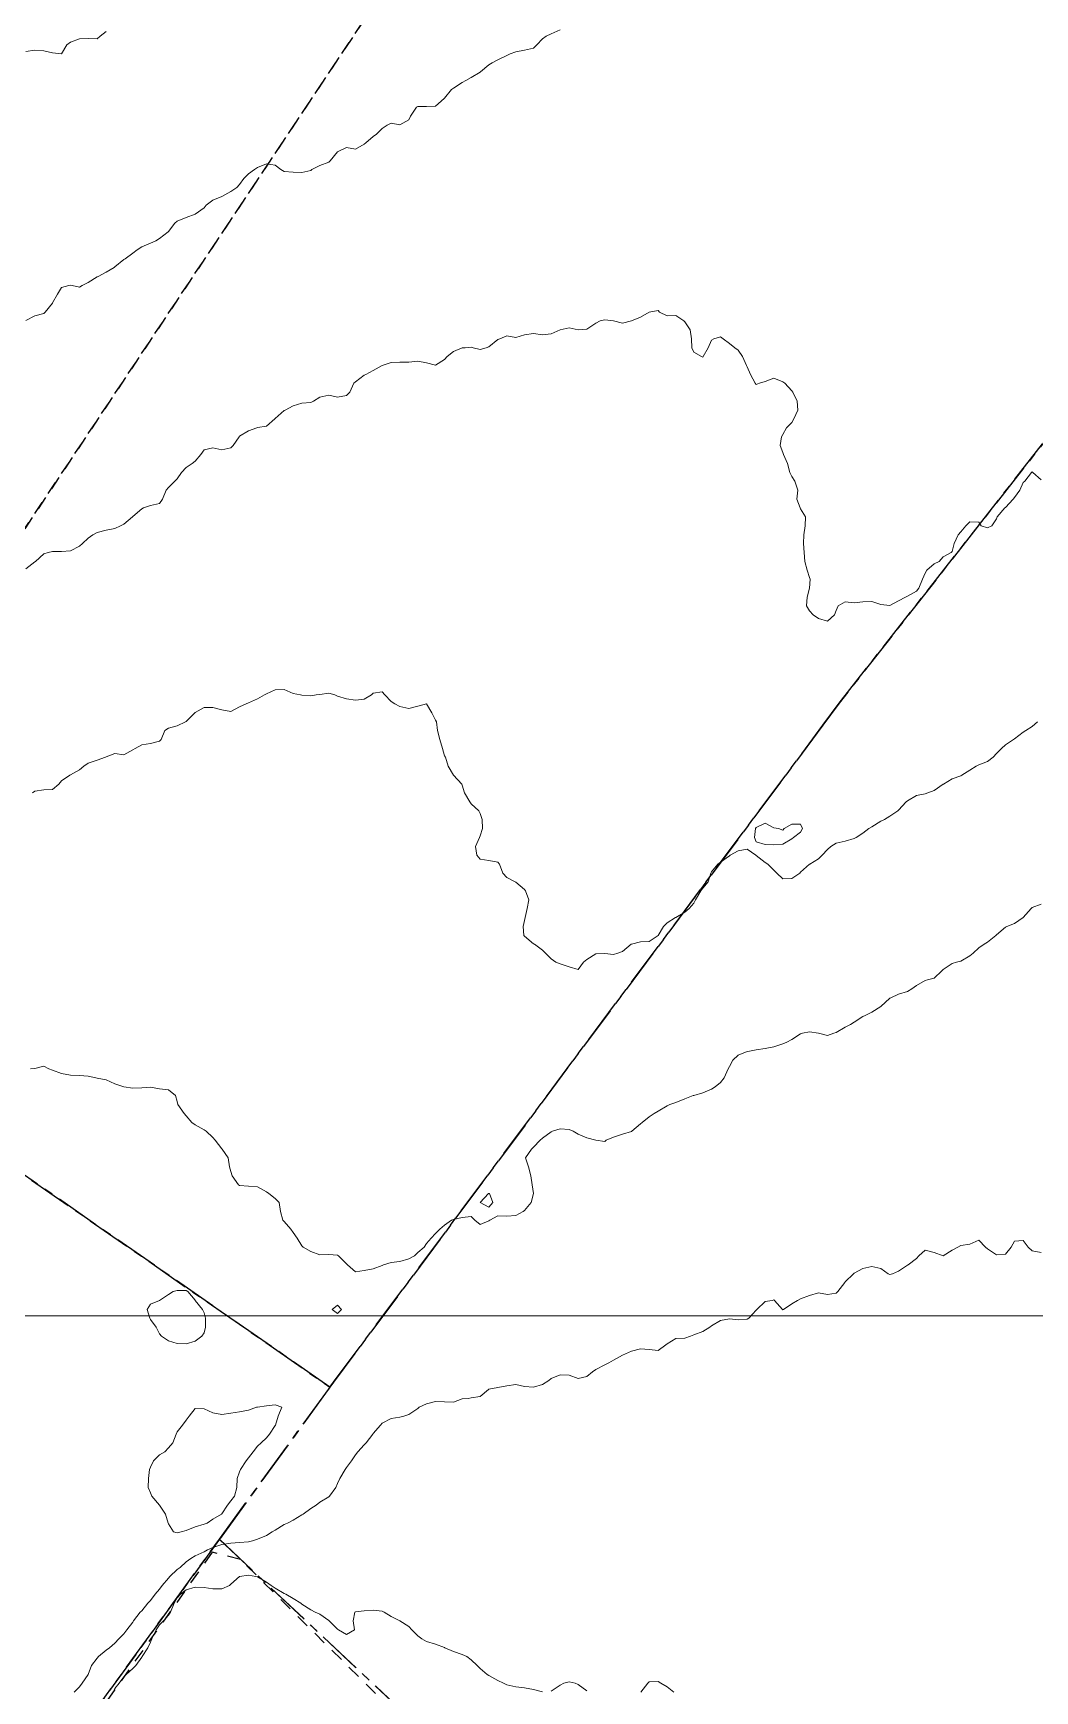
# Model space of a CAD drawing. Header units: centimetres. Extents: x 0 to 642158, y -847 to 649707.
# Drawn here: x 615999.7 to 616055.9, y 620066.3 to 620159.4 of the extents above; entities that cross this region are included whole.
import ezdxf

# ---------------------------------------------------------------- set-up
doc = ezdxf.new("R2010")
doc.units = ezdxf.units.CM
doc.header["$MEASUREMENT"] = 0
doc.linetypes.add('CENTERX2', pattern=[4, 2.5, -0.5, 0.5, -0.5])
doc.linetypes.add('JIS_02_0.7', pattern=[1.35, 0.75, -0.6])
for name, color, linetype, lineweight in [('MEV_grille', 254, 'Continuous', 9), ('WAL_parcellaire agricole', 7, 'JIS_02_0.7', 25), ('WAL_topographie 0.5', 253, 'Continuous', 20)]:
    doc.layers.add(name, color=color, linetype=linetype, lineweight=lineweight)
doc.layers.add('SPW_parcellaire cadastral', color=7, linetype='CENTERX2', lineweight=25, true_color=0xff0542)

# ---------------------------------------------------------------- blocks, each defined once
blk = doc.blocks.new('*U114')
at = {"layer": 'MEV_grille', "transparency": 33554687}
blk.add_lwpolyline([(-1338.461, 0), (1338.461, 0)], dxfattribs=at)
blk = doc.blocks.new('*U115')
at = {"layer": 'MEV_grille', "color": 0, "linetype": 'ByBlock', "lineweight": -2, "transparency": 16777216}
blk.add_blockref('*U114', (0, -2300), dxfattribs=at)

msp = doc.modelspace()

# ---------------------------------------------------------------- linework, layer by layer
at = {"layer": 'SPW_parcellaire cadastral'}
for points in [[(615953.145, 620127.255), (616031.659, 620248.331), (616113.067, 620206.183), (616073.592, 620158.112), (616067.603, 620150.735), (616044.916, 620121.783), (616044.003, 620120.557), (616016.529, 620083.663), (616016.323, 620083.38), (615956.854, 620124.661), (615953.145, 620127.255)], [(616010.112, 620074.836), (616016.323, 620083.38), (616016.529, 620083.663), (616044.003, 620120.557), (616044.916, 620121.783), (616067.603, 620150.735), (616069.563, 620148.726), (616119.958, 620096.902), (616054.78, 620033.074), (616053.787, 620033.999), (616052.116, 620035.505), (616050.378, 620037.088), (616046.943, 620040.218), (616010.112, 620074.836)], [(616010.112, 620074.836), (616000.203, 620061.184), (615998.294, 620058.897), (615988.664, 620043.038), (615985.801, 620038.308), (615984.7, 620036.49), (615982.973, 620033.799), (615982.295, 620032.687), (615961.524, 619998.675), (615960.7, 619997.341), (615954.546, 619987.448), (615943.193, 619994.775), (615954.326, 620014.289), (615935.763, 620024.967), (615965.691, 620075.456), (615946.888, 620088.993), (615952.659, 620109.059), (615956.854, 620124.661), (616016.323, 620083.38), (616010.112, 620074.836)], [(616010.112, 620074.836), (616046.943, 620040.218), (616033.245, 620026.437), (616032.092, 620027.61), (616017.498, 620042.737), (616016.35, 620043.994), (616004.913, 620056.203), (616000.203, 620061.184), (616010.112, 620074.836)]]:
    msp.add_lwpolyline(points, dxfattribs=at)
at = {"layer": 'WAL_parcellaire agricole'}
for points in [[(616150.914, 620359.078), (615936.082, 620036.976), (615932.582, 620039.176), (615940.259, 620051.484), (615927.245, 620096.578), (615917.1, 620116.655)], [(616150.914, 620359.078), (616183.111, 620336.635), (616208.947, 620308.639), (616155.622, 620243.466), (616217.862, 620182.708), (616203.663, 620173.206), (616184.165, 620157.904), (616167.867, 620143.102), (616128.472, 620104.198), (616097.776, 620073.395), (616056.231, 620032.04), (616023.654, 620063.139), (616022.713, 620062.374), (616011.3, 620073.696), (616009.712, 620074.108), (615999.979, 620060.383), (615981.482, 620034.031), (615960.98, 620049.529), (615951.282, 620035.378), (615946.22, 620026.579), (615935.605, 620032.368), (615936.082, 620036.976), (616150.914, 620359.078)]]:
    msp.add_lwpolyline(points, dxfattribs=at)
at = {"layer": 'WAL_topographie 0.5'}
for points in [[(615999.25, 620143.285), (615999.75, 620143.531), (616000.25, 620143.67), (616000.337, 620143.75), (616000.737, 620144.25), (616000.75, 620144.274), (616001.02, 620144.75), (616001.25, 620145.136), (616001.667, 620145.25), (616001.75, 620145.262), (616001.85, 620145.25), (616002.25, 620145.145), (616002.404, 620145.25), (616002.75, 620145.411), (616003.25, 620145.727), (616003.303, 620145.75), (616003.75, 620145.986), (616004.202, 620146.25), (616004.25, 620146.29), (616004.75, 620146.702), (616004.813, 620146.75), (616005.25, 620147.059), (616005.5, 620147.25), (616005.75, 620147.408), (616006.25, 620147.619), (616006.539, 620147.75), (616006.75, 620147.875), (616007.23, 620148.25), (616007.25, 620148.275), (616007.615, 620148.75), (616007.75, 620148.856), (616008.25, 620149.059), (616008.75, 620149.25), (616008.75, 620149.25), (616009.25, 620149.596), (616009.379, 620149.75), (616009.75, 620150.038), (616010.25, 620150.25), (616010.25, 620150.25), (616010.75, 620150.523), (616011.083, 620150.75), (616011.25, 620150.913), (616011.489, 620151.25), (616011.75, 620151.511), (616012.08, 620151.75), (616012.25, 620151.875), (616012.75, 620152.076), (616013.25, 620152), (616013.559, 620151.75), (616013.75, 620151.639), (616014.25, 620151.607), (616014.75, 620151.59), (616015.25, 620151.7), (616015.312, 620151.75), (616015.75, 620151.984), (616016.25, 620152.169), (616016.341, 620152.25), (616016.75, 620152.75), (616016.75, 620152.75), (616017.25, 620153), (616017.75, 620152.893), (616018.25, 620153.173), (616018.333, 620153.25), (616018.75, 620153.607), (616018.941, 620153.75), (616019.25, 620154.059), (616019.536, 620154.25), (616019.75, 620154.365), (616020.25, 620154.274), (616020.75, 620154.542), (616020.85, 620154.75), (616021.182, 620155.25), (616021.25, 620155.302), (616021.75, 620155.304), (616022.25, 620155.306), (616022.73, 620155.75), (616022.75, 620155.771), (616023.146, 620156.25), (616023.25, 620156.327), (616023.75, 620156.65), (616023.945, 620156.75), (616024.25, 620156.922), (616024.75, 620157.229), (616024.775, 620157.25), (616025.25, 620157.63), (616025.438, 620157.75), (616025.75, 620157.911), (616026.25, 620158.15), (616026.442, 620158.25), (616026.75, 620158.358), (616027.25, 620158.457), (616027.75, 620158.577), (616027.93, 620158.75), (616028.25, 620159.098), (616028.469, 620159.25), (616028.75, 620159.379), (616029.25, 620159.598)], [(615999.25, 620158.386), (615999.75, 620158.462), (616000.25, 620158.417), (616000.75, 620158.317), (616001.25, 620158.25), (616001.541, 620158.75), (616001.75, 620158.906), (616002.25, 620159.098), (616002.75, 620159.105), (616003.25, 620159.102), (616003.424, 620159.25), (616003.75, 620159.509)], [(615999.25, 620129.324), (615999.75, 620129.718), (615999.786, 620129.75), (616000.25, 620130.183), (616000.5, 620130.25), (616000.75, 620130.3), (616001.25, 620130.311), (616001.75, 620130.35), (616002.25, 620130.615), (616002.423, 620130.75), (616002.75, 620131.056), (616003, 620131.25), (616003.25, 620131.378), (616003.75, 620131.511), (616004.25, 620131.596), (616004.566, 620131.75), (616004.75, 620131.84), (616005.235, 620132.25), (616005.25, 620132.266), (616005.75, 620132.711), (616005.857, 620132.75), (616006.25, 620132.895), (616006.75, 620133.01), (616006.917, 620133.25), (616007.129, 620133.75), (616007.25, 620133.904), (616007.61, 620134.25), (616007.75, 620134.39), (616007.993, 620134.75), (616008.25, 620135.014), (616008.577, 620135.25), (616008.75, 620135.382), (616009.071, 620135.75), (616009.25, 620136.019), (616009.75, 620136.125), (616010.25, 620136.013), (616010.75, 620136.136), (616010.888, 620136.25), (616011.222, 620136.75), (616011.25, 620136.781), (616011.75, 620137.088), (616012.208, 620137.25), (616012.25, 620137.267), (616012.75, 620137.341), (616013.224, 620137.75), (616013.25, 620137.769), (616013.75, 620138.223), (616013.803, 620138.25), (616014.25, 620138.48), (616014.75, 620138.629), (616015.25, 620138.681), (616015.393, 620138.75), (616015.75, 620138.977), (616016.25, 620139.083), (616016.75, 620138.964), (616017.25, 620139.071), (616017.429, 620139.25), (616017.664, 620139.75), (616017.75, 620139.843), (616018.25, 620140.207), (616018.329, 620140.25), (616018.75, 620140.466), (616019.25, 620140.75), (616019.25, 620140.75), (616019.75, 620140.917), (616020.25, 620140.945), (616020.75, 620140.94), (616021.25, 620141), (616021.75, 620140.906), (616022.25, 620140.764), (616022.75, 620141.083), (616022.905, 620141.25), (616023.25, 620141.536), (616023.75, 620141.736), (616023.917, 620141.75), (616024.25, 620141.78), (616024.361, 620141.75), (616024.75, 620141.658), (616025.101, 620141.75), (616025.25, 620141.797), (616025.75, 620142.206), (616025.861, 620142.25), (616026.25, 620142.409), (616026.75, 620142.317), (616027.25, 620142.477), (616027.75, 620142.555), (616028.25, 620142.474), (616028.75, 620142.533), (616029.25, 620142.75), (616029.25, 620142.75), (616029.75, 620142.859), (616030.25, 620142.75), (616030.75, 620142.792), (616031.25, 620143.136), (616031.501, 620143.25), (616031.75, 620143.323), (616032.25, 620143.25), (616032.25, 620143.25), (616032.75, 620143.119), (616033.25, 620143.25), (616033.25, 620143.25), (616033.75, 620143.459), (616034.25, 620143.75), (616034.25, 620143.75), (616034.75, 620143.833), (616034.821, 620143.75), (616035.25, 620143.536), (616035.75, 620143.55), (616036.2, 620143.25), (616036.25, 620143.208), (616036.539, 620142.75), (616036.618, 620142.25), (616036.65, 620141.75), (616036.75, 620141.5), (616037.179, 620141.25), (616037.25, 620141.228), (616037.279, 620141.25), (616037.562, 620141.75), (616037.75, 620142.179), (616037.875, 620142.25), (616038.25, 620142.365), (616038.4, 620142.25), (616038.75, 620141.981), (616039.05, 620141.75), (616039.25, 620141.617), (616039.479, 620141.25), (616039.704, 620140.75), (616039.75, 620140.683), (616039.936, 620140.25), (616040.196, 620139.75), (616040.25, 620139.69), (616040.438, 620139.75), (616040.75, 620139.85), (616041.25, 620140.043), (616041.75, 620139.843), (616041.854, 620139.75), (616042.25, 620139.337), (616042.304, 620139.25), (616042.553, 620138.75), (616042.598, 620138.25), (616042.375, 620137.75), (616042.25, 620137.55), (616041.964, 620137.25), (616041.75, 620136.875), (616041.675, 620136.75), (616041.61, 620136.25), (616041.75, 620135.861), (616041.785, 620135.75), (616042.019, 620135.25), (616042.146, 620134.75), (616042.25, 620134.523), (616042.417, 620134.25), (616042.59, 620133.75), (616042.545, 620133.25), (616042.724, 620132.75), (616042.75, 620132.704), (616043.027, 620132.25), (616043.01, 620131.75), (616042.929, 620131.25), (616042.917, 620130.75), (616042.942, 620130.25), (616042.979, 620129.75), (616043.117, 620129.25), (616043.25, 620128.85), (616043.279, 620128.75), (616043.25, 620128.25), (616043.25, 620128.25), (616043.11, 620127.75), (616043.083, 620127.25), (616043.25, 620126.983), (616043.455, 620126.75), (616043.75, 620126.55), (616044.25, 620126.393), (616044.645, 620126.75), (616044.75, 620127), (616044.855, 620127.25), (616045.25, 620127.484), (616045.75, 620127.425), (616046.25, 620127.471), (616046.75, 620127.505), (616047.25, 620127.332), (616047.75, 620127.273), (616048.25, 620127.538), (616048.636, 620127.75), (616048.75, 620127.795), (616049.25, 620128.087), (616049.388, 620128.25), (616049.586, 620128.75), (616049.75, 620129.094), (616049.844, 620129.25), (616050.25, 620129.621), (616050.528, 620129.75), (616050.75, 620130.011), (616051.208, 620130.25), (616051.25, 620130.3), (616051.363, 620130.75), (616051.599, 620131.25), (616051.75, 620131.408), (616052.03, 620131.75), (616052.25, 620131.979), (616052.75, 620131.945), (616052.895, 620131.75), (616053.25, 620131.626), (616053.494, 620131.75), (616053.75, 620132.146), (616053.786, 620132.25), (616054.223, 620132.75), (616054.25, 620132.769), (616054.68, 620133.25), (616054.75, 620133.347), (616055.066, 620133.75), (616055.25, 620134.189), (616055.341, 620134.25), (616055.714, 620134.75), (616055.75, 620134.778), (616055.781, 620134.75), (616056.25, 620134.333)], [(615999.622, 620116.75), (615999.75, 620116.854), (616000.25, 620116.928), (616000.75, 620116.935), (616001.104, 620117.25), (616001.25, 620117.434), (616001.712, 620117.75), (616001.75, 620117.764), (616002.25, 620118.05), (616002.508, 620118.25), (616002.75, 620118.417), (616003.25, 620118.583), (616003.717, 620118.75), (616003.75, 620118.772), (616004.25, 620118.972), (616004.75, 620118.893), (616005.25, 620119.173), (616005.375, 620119.25), (616005.75, 620119.443), (616006.25, 620119.522), (616006.75, 620119.656), (616006.838, 620119.75), (616007.058, 620120.25), (616007.25, 620120.382), (616007.75, 620120.51), (616008.212, 620120.75), (616008.25, 620120.769), (616008.731, 620121.25), (616008.75, 620121.272), (616009.25, 620121.547), (616009.75, 620121.547), (616010.25, 620121.411), (616010.75, 620121.315), (616011.25, 620121.589), (616011.625, 620121.75), (616011.75, 620121.8), (616012.25, 620122.029), (616012.645, 620122.25), (616012.75, 620122.307), (616013.25, 620122.54), (616013.75, 620122.56), (616014.25, 620122.333), (616014.667, 620122.25), (616014.75, 620122.232), (616015.25, 620122.2), (616015.55, 620122.25), (616015.75, 620122.278), (616016.25, 620122.344), (616016.6, 620122.25), (616016.75, 620122.187), (616017.25, 620122.042), (616017.75, 620121.958), (616018.25, 620122.01), (616018.65, 620122.25), (616018.75, 620122.344), (616019.25, 620122.417), (616019.397, 620122.25), (616019.75, 620121.875), (616019.972, 620121.75), (616020.25, 620121.594), (616020.75, 620121.483), (616021.25, 620121.616), (616021.75, 620121.75), (616021.75, 620121.75), (616021.75, 620121.75), (616022.036, 620121.25), (616022.25, 620120.841), (616022.306, 620120.75), (616022.361, 620120.25), (616022.487, 620119.75), (616022.636, 620119.25), (616022.75, 620118.833), (616022.8, 620118.75), (616022.95, 620118.25), (616023.25, 620117.75), (616023.25, 620117.75), (616023.717, 620117.25), (616023.75, 620117.188), (616023.867, 620116.75), (616024.174, 620116.25), (616024.25, 620116.141), (616024.678, 620115.75), (616024.75, 620115.6), (616024.875, 620115.25), (616024.895, 620114.75), (616024.75, 620114.341), (616024.721, 620114.25), (616024.489, 620113.75), (616024.572, 620113.25), (616024.75, 620113.028), (616025.25, 620112.947), (616025.75, 620112.859), (616025.85, 620112.75), (616026.029, 620112.25), (616026.25, 620112.008), (616026.721, 620111.75), (616026.75, 620111.735), (616027.25, 620111.324), (616027.304, 620111.25), (616027.492, 620110.75), (616027.397, 620110.25), (616027.289, 620109.75), (616027.25, 620109.583), (616027.179, 620109.25), (616027.211, 620108.75), (616027.25, 620108.7), (616027.75, 620108.274), (616027.809, 620108.25), (616028.25, 620107.924), (616028.424, 620107.75), (616028.75, 620107.424), (616029, 620107.25), (616029.25, 620107.161), (616029.75, 620106.978), (616030.25, 620106.837), (616030.556, 620107.25), (616030.75, 620107.396), (616031.25, 620107.718), (616031.75, 620107.741), (616032.25, 620107.68), (616032.485, 620107.75), (616032.75, 620107.838), (616033.238, 620108.25), (616033.25, 620108.261), (616033.75, 620108.39), (616034.25, 620108.398), (616034.75, 620108.75), (616034.75, 620108.75), (616035.054, 620109.25), (616035.25, 620109.458), (616035.733, 620109.75), (616035.75, 620109.757), (616036.25, 620110.055), (616036.5, 620110.25), (616036.75, 620110.55), (616036.852, 620110.75), (616037.142, 620111.25), (616037.25, 620111.393), (616037.566, 620111.75), (616037.708, 620112.25), (616037.75, 620112.31), (616038.11, 620112.75), (616038.25, 620112.856), (616038.75, 620113.218), (616038.8, 620113.25), (616039.25, 620113.5), (616039.75, 620113.593), (616040.239, 620113.25), (616040.25, 620113.244), (616040.75, 620112.844), (616040.904, 620112.75), (616041.25, 620112.421), (616041.421, 620112.25), (616041.75, 620111.921), (616042.25, 620111.941), (616042.703, 620112.25), (616042.75, 620112.304), (616043.25, 620112.74), (616043.269, 620112.75), (616043.75, 620113.045), (616043.964, 620113.25), (616044.25, 620113.574), (616044.453, 620113.75), (616044.75, 620113.933), (616045.25, 620114.036), (616045.75, 620114.187), (616045.875, 620114.25), (616046.25, 620114.487), (616046.583, 620114.75), (616046.75, 620114.852), (616047.25, 620115.163), (616047.455, 620115.25), (616047.75, 620115.447), (616048.204, 620115.75), (616048.25, 620115.786), (616048.669, 620116.25), (616048.75, 620116.307), (616049.25, 620116.609), (616049.75, 620116.702), (616049.886, 620116.75), (616050.25, 620116.883), (616050.75, 620117.234), (616050.774, 620117.25), (616051.25, 620117.536), (616051.75, 620117.715), (616051.805, 620117.75), (616052.25, 620118.036), (616052.61, 620118.25), (616052.75, 620118.329), (616053.25, 620118.51), (616053.561, 620118.75), (616053.75, 620118.962), (616054.021, 620119.25), (616054.25, 620119.445), (616054.696, 620119.75), (616054.75, 620119.789), (616055.25, 620120.155), (616055.404, 620120.25), (616055.75, 620120.47), (616056.053, 620120.75)], [(616042.355, 620114.25), (616042.25, 620114.17), (616041.75, 620113.875), (616041.25, 620113.833), (616040.75, 620113.86), (616040.25, 620114), (616040.165, 620114.25), (616040.222, 620114.75), (616040.25, 620114.814), (616040.75, 620115.05), (616041.25, 620114.783), (616041.501, 620114.75), (616041.75, 620114.651), (616041.828, 620114.75), (616042.25, 620115), (616042.75, 620115), (616042.854, 620114.75), (616042.75, 620114.55), (616042.355, 620114.25)], [(615999.5, 620101.25), (615999.75, 620101.283), (616000.25, 620101.402), (616000.542, 620101.25), (616000.75, 620101.174), (616001.25, 620100.994), (616001.75, 620100.902), (616002.25, 620100.89), (616002.75, 620100.836), (616003.167, 620100.75), (616003.25, 620100.726), (616003.75, 620100.631), (616004.25, 620100.422), (616004.75, 620100.25), (616004.75, 620100.25), (616005.25, 620100.174), (616005.75, 620100.193), (616006.25, 620100.221), (616006.75, 620100.137), (616007.25, 620100.076), (616007.645, 620099.75), (616007.75, 620099.417), (616007.788, 620099.25), (616008.139, 620098.75), (616008.25, 620098.619), (616008.565, 620098.25), (616008.75, 620098.103), (616009.25, 620097.831), (616009.37, 620097.75), (616009.75, 620097.398), (616009.883, 620097.25), (616010.25, 620096.772), (616010.276, 620096.75), (616010.61, 620096.25), (616010.683, 620095.75), (616010.75, 620095.5), (616010.83, 620095.25), (616011.189, 620094.75), (616011.25, 620094.706), (616011.75, 620094.66), (616012.25, 620094.622), (616012.75, 620094.34), (616012.895, 620094.25), (616013.25, 620093.975), (616013.464, 620093.75), (616013.547, 620093.25), (616013.683, 620092.75), (616013.75, 620092.685), (616014.115, 620092.25), (616014.25, 620092.058), (616014.472, 620091.75), (616014.75, 620091.315), (616014.822, 620091.25), (616015.25, 620091), (616015.75, 620090.811), (616016.25, 620090.831), (616016.75, 620090.785), (616016.806, 620090.75), (616017.25, 620090.305), (616017.305, 620090.25), (616017.75, 620089.85), (616018.25, 620089.933), (616018.75, 620090.031), (616019.25, 620090.219), (616019.326, 620090.25), (616019.75, 620090.376), (616020.25, 620090.444), (616020.75, 620090.581), (616021.073, 620090.75), (616021.25, 620090.939), (616021.602, 620091.25), (616021.75, 620091.45), (616022.005, 620091.75), (616022.25, 620092.017), (616022.483, 620092.25), (616022.75, 620092.471), (616023.142, 620092.75), (616023.25, 620092.795), (616023.75, 620092.908), (616024.25, 620092.959), (616024.459, 620092.75), (616024.75, 620092.517), (616025.25, 620092.721), (616025.303, 620092.75), (616025.75, 620093), (616026.25, 620092.987), (616026.75, 620093.017), (616027.177, 620093.25), (616027.25, 620093.305), (616027.621, 620093.75), (616027.743, 620094.25), (616027.671, 620094.75), (616027.602, 620095.25), (616027.47, 620095.75), (616027.293, 620096.25), (616027.629, 620096.75), (616027.75, 620096.855), (616028.119, 620097.25), (616028.25, 620097.357), (616028.75, 620097.722), (616028.81, 620097.75), (616029.25, 620097.887), (616029.75, 620097.844), (616029.981, 620097.75), (616030.25, 620097.587), (616030.75, 620097.382), (616031.25, 620097.25), (616031.25, 620097.25), (616031.75, 620097.182), (616031.824, 620097.25), (616032.25, 620097.427), (616032.75, 620097.579), (616033.25, 620097.742), (616033.264, 620097.75), (616033.75, 620098.165), (616033.856, 620098.25), (616034.25, 620098.567), (616034.518, 620098.75), (616034.75, 620098.875), (616035.25, 620099.18), (616035.408, 620099.25), (616035.75, 620099.373), (616036.25, 620099.57), (616036.724, 620099.75), (616036.75, 620099.761), (616037.25, 620099.908), (616037.75, 620100.123), (616037.953, 620100.25), (616038.25, 620100.484), (616038.455, 620100.75), (616038.687, 620101.25), (616038.75, 620101.393), (616038.935, 620101.75), (616039.25, 620102.02), (616039.75, 620102.223), (616039.875, 620102.25), (616040.25, 620102.321), (616040.75, 620102.407), (616041.25, 620102.5), (616041.75, 620102.659), (616041.978, 620102.75), (616042.25, 620102.904), (616042.75, 620103.212), (616042.861, 620103.25), (616043.25, 620103.342), (616043.75, 620103.25), (616043.75, 620103.25), (616044.25, 620103.122), (616044.607, 620103.25), (616044.75, 620103.298), (616045.25, 620103.587), (616045.546, 620103.75), (616045.75, 620103.878), (616046.25, 620104.2), (616046.375, 620104.25), (616046.75, 620104.438), (616047.25, 620104.75), (616047.25, 620104.75), (616047.75, 620105.22), (616047.806, 620105.25), (616048.25, 620105.45), (616048.75, 620105.606), (616048.991, 620105.75), (616049.25, 620105.934), (616049.75, 620106.225), (616049.875, 620106.25), (616050.25, 620106.35), (616050.679, 620106.75), (616050.75, 620106.837), (616051.25, 620107.177), (616051.499, 620107.25), (616051.75, 620107.308), (616052.25, 620107.609), (616052.447, 620107.75), (616052.75, 620108.044), (616053.054, 620108.25), (616053.25, 620108.36), (616053.707, 620108.75), (616053.75, 620108.784), (616054.25, 620109.212), (616054.338, 620109.25), (616054.75, 620109.421), (616055.25, 620109.75), (616055.25, 620109.75), (616055.696, 620110.25), (616055.75, 620110.309), (616056.25, 620110.494)], [(616025.461, 620093.75), (616025.25, 620093.488), (616024.75, 620093.75), (616024.75, 620093.75), (616024.75, 620093.75), (616025.221, 620094.25), (616025.25, 620094.263), (616025.279, 620094.25), (616025.461, 620093.75)], [(616001.955, 620066.25), (616002.25, 620066.556), (616002.398, 620066.75), (616002.75, 620067.25), (616002.75, 620067.25), (616002.934, 620067.75), (616003.25, 620068.17), (616003.321, 620068.25), (616003.75, 620068.604), (616003.945, 620068.75), (616004.25, 620069.002), (616004.471, 620069.25), (616004.75, 620069.536), (616004.916, 620069.75), (616005.25, 620070.179), (616005.29, 620070.25), (616005.673, 620070.75), (616005.75, 620070.821), (616006.103, 620071.25), (616006.25, 620071.398), (616006.514, 620071.75), (616006.75, 620072.03), (616006.896, 620072.25), (616007.25, 620072.662), (616007.336, 620072.75), (616007.75, 620073.133), (616007.901, 620073.25), (616008.25, 620073.576), (616008.517, 620073.75), (616008.75, 620073.9), (616009.25, 620074.134), (616009.447, 620074.25), (616009.75, 620074.382), (616010.25, 620074.551), (616010.75, 620074.627), (616011.25, 620074.654), (616011.75, 620074.69), (616011.971, 620074.75), (616012.25, 620074.846), (616012.75, 620075.055), (616013.085, 620075.25), (616013.25, 620075.344), (616013.75, 620075.659), (616013.938, 620075.75), (616014.25, 620075.916), (616014.75, 620076.21), (616014.81, 620076.25), (616015.25, 620076.567), (616015.549, 620076.75), (616015.75, 620076.917), (616016.25, 620077.225), (616016.29, 620077.25), (616016.647, 620077.75), (616016.75, 620077.967), (616016.868, 620078.25), (616017.178, 620078.75), (616017.25, 620078.872), (616017.533, 620079.25), (616017.75, 620079.583), (616017.891, 620079.75), (616018.25, 620080.134), (616018.35, 620080.25), (616018.733, 620080.75), (616018.75, 620080.772), (616019.15, 620081.25), (616019.25, 620081.35), (616019.75, 620081.625), (616020.25, 620081.696), (616020.477, 620081.75), (616020.75, 620081.836), (616021.25, 620082.181), (616021.337, 620082.25), (616021.75, 620082.444), (616022.25, 620082.567), (616022.75, 620082.548), (616023.25, 620082.542), (616023.75, 620082.717), (616024.083, 620082.75), (616024.25, 620082.772), (616024.75, 620082.861), (616025.217, 620083.25), (616025.25, 620083.264), (616025.75, 620083.361), (616026.25, 620083.455), (616026.75, 620083.523), (616027.25, 620083.423), (616027.75, 620083.382), (616028.25, 620083.536), (616028.607, 620083.75), (616028.75, 620083.861), (616029.25, 620084.068), (616029.75, 620084.05), (616030.25, 620083.875), (616030.75, 620083.972), (616031.062, 620084.25), (616031.25, 620084.375), (616031.75, 620084.625), (616031.985, 620084.75), (616032.25, 620084.895), (616032.75, 620085.17), (616032.917, 620085.25), (616033.25, 620085.393), (616033.75, 620085.526), (616034.25, 620085.5), (616034.75, 620085.433), (616035.182, 620085.75), (616035.25, 620085.81), (616035.75, 620086.114), (616036.25, 620086.132), (616036.558, 620086.25), (616036.75, 620086.321), (616037.25, 620086.51), (616037.65, 620086.75), (616037.75, 620086.815), (616038.25, 620087.125), (616038.75, 620087.213), (616039.25, 620087.167), (616039.75, 620087.196), (616039.833, 620087.25), (616040.25, 620087.704), (616040.285, 620087.75), (616040.75, 620088.185), (616041.15, 620088.25), (616041.25, 620088.278), (616041.292, 620088.25), (616041.726, 620087.75), (616041.75, 620087.719), (616041.788, 620087.75), (616042.25, 620088.066), (616042.568, 620088.25), (616042.75, 620088.341), (616043.25, 620088.536), (616043.75, 620088.673), (616044.25, 620088.583), (616044.75, 620088.65), (616044.846, 620088.75), (616045.228, 620089.25), (616045.25, 620089.288), (616045.712, 620089.75), (616045.75, 620089.783), (616046.25, 620090.044), (616046.75, 620090.155), (616047.25, 620090.039), (616047.673, 620089.75), (616047.75, 620089.71), (616047.917, 620089.75), (616048.25, 620089.893), (616048.75, 620090.226), (616048.789, 620090.25), (616049.25, 620090.603), (616049.382, 620090.75), (616049.75, 620091.068), (616050.25, 620090.95), (616050.75, 620090.75), (616051.25, 620091.068), (616051.583, 620091.25), (616051.75, 620091.333), (616052.25, 620091.417), (616052.75, 620091.639), (616053.139, 620091.25), (616053.25, 620091.15), (616053.75, 620090.806), (616054.25, 620090.857), (616054.574, 620091.25), (616054.75, 620091.583), (616055.25, 620091.614), (616055.536, 620091.25), (616055.75, 620091.036), (616056.25, 620090.945)], [(616008.75, 620085.96), (616009.125, 620086.25), (616009.25, 620086.438), (616009.328, 620086.75), (616009.333, 620087.25), (616009.25, 620087.55), (616009.157, 620087.75), (616008.761, 620088.25), (616008.75, 620088.269), (616008.347, 620088.75), (616008.25, 620088.813), (616007.75, 620088.817), (616007.517, 620088.75), (616007.25, 620088.576), (616006.75, 620088.25), (616006.75, 620088.25), (616006.25, 620088.043), (616006.061, 620087.75), (616006.203, 620087.25), (616006.25, 620087.18), (616006.564, 620086.75), (616006.75, 620086.383), (616006.861, 620086.25), (616007.25, 620085.981), (616007.75, 620085.827), (616008.25, 620085.82), (616008.75, 620085.96)], [(616016.75, 620087.523), (616016.968, 620087.75), (616016.75, 620087.977), (616016.438, 620087.75), (616016.75, 620087.523)], [(616007.75, 620075.198), (616007.966, 620075.25), (616008.25, 620075.329), (616008.75, 620075.53), (616009.25, 620075.695), (616009.429, 620075.75), (616009.75, 620075.959), (616010.234, 620076.25), (616010.25, 620076.273), (616010.573, 620076.75), (616010.75, 620076.99), (616010.952, 620077.25), (616011.086, 620077.75), (616011.118, 620078.25), (616011.25, 620078.618), (616011.301, 620078.75), (616011.612, 620079.25), (616011.75, 620079.417), (616012.012, 620079.75), (616012.25, 620080.072), (616012.466, 620080.25), (616012.75, 620080.526), (616012.931, 620080.75), (616013.25, 620081.234), (616013.26, 620081.25), (616013.411, 620081.75), (616013.614, 620082.25), (616013.25, 620082.393), (616012.75, 620082.337), (616012.25, 620082.265), (616012.194, 620082.25), (616011.75, 620082.086), (616011.25, 620081.994), (616010.75, 620081.928), (616010.25, 620081.84), (616009.75, 620081.946), (616009.25, 620082.162), (616008.75, 620082.19), (616008.417, 620081.75), (616008.25, 620081.53), (616008.038, 620081.25), (616007.75, 620080.87), (616007.683, 620080.75), (616007.494, 620080.25), (616007.25, 620079.975), (616007.041, 620079.75), (616006.75, 620079.576), (616006.409, 620079.25), (616006.25, 620078.883), (616006.191, 620078.75), (616006.134, 620078.25), (616006.122, 620077.75), (616006.25, 620077.45), (616006.326, 620077.25), (616006.75, 620076.75), (616006.75, 620076.75), (616007.087, 620076.25), (616007.24, 620075.75), (616007.25, 620075.708), (616007.54, 620075.25), (616007.75, 620075.198)], [(616004.139, 620066.25), (616004.25, 620066.46), (616004.477, 620066.75), (616004.75, 620067.122), (616004.879, 620067.25), (616005.25, 620067.588), (616005.412, 620067.75), (616005.75, 620068.223), (616005.767, 620068.25), (616006.09, 620068.75), (616006.25, 620069.069), (616006.324, 620069.25), (616006.553, 620069.75), (616006.75, 620070.042), (616006.982, 620070.25), (616007.25, 620070.575), (616007.361, 620070.75), (616007.578, 620071.25), (616007.75, 620071.547), (616007.925, 620071.75), (616008.25, 620071.991), (616008.75, 620072.144), (616009.25, 620072.137), (616009.75, 620072.056), (616010.25, 620072.047), (616010.671, 620072.25), (616010.75, 620072.312), (616011.25, 620072.75), (616011.25, 620072.75), (616011.75, 620072.832), (616012.167, 620072.75), (616012.25, 620072.728), (616012.75, 620072.426), (616013.025, 620072.25), (616013.25, 620072.094), (616013.75, 620071.796), (616013.835, 620071.75), (616014.25, 620071.506), (616014.681, 620071.25), (616014.75, 620071.202), (616015.25, 620070.875), (616015.482, 620070.75), (616015.75, 620070.625), (616016.25, 620070.277), (616016.276, 620070.25), (616016.75, 620069.788), (616016.81, 620069.75), (616017.25, 620069.494), (616017.69, 620069.75), (616017.625, 620070.25), (616017.727, 620070.75), (616017.75, 620070.769), (616018.25, 620070.82), (616018.75, 620070.85), (616019.25, 620070.804), (616019.363, 620070.75), (616019.75, 620070.5), (616020.25, 620070.25), (616020.25, 620070.25), (616020.75, 620069.946), (616020.923, 620069.75), (616021.25, 620069.423), (616021.481, 620069.25), (616021.75, 620069.091), (616022.25, 620068.947), (616022.75, 620068.76), (616022.766, 620068.75), (616023.25, 620068.529), (616023.75, 620068.377), (616024.006, 620068.25), (616024.25, 620068.074), (616024.593, 620067.75), (616024.75, 620067.583), (616025.15, 620067.25), (616025.25, 620067.187), (616025.75, 620066.902), (616026.065, 620066.75), (616026.25, 620066.659), (616026.75, 620066.556), (616027.25, 620066.505), (616027.75, 620066.412), (616028.25, 620066.271)], [(616028.75, 620066.306), (616029.25, 620066.655), (616029.45, 620066.75), (616029.75, 620066.833), (616030.083, 620066.75), (616030.25, 620066.69), (616030.75, 620066.327)], [(616033.783, 620066.25), (616034.173, 620066.75), (616034.25, 620066.841), (616034.75, 620066.855), (616034.904, 620066.75), (616035.25, 620066.555), (616035.639, 620066.25)]]:
    msp.add_lwpolyline(points, dxfattribs=at)

# ---------------------------------------------------------------- block references
at = {"layer": 'MEV_grille', "transparency": 33554687}
msp.add_blockref('*U115', (616669.481, 622387.381), dxfattribs=at)

doc.saveas('drawing.dxf')
